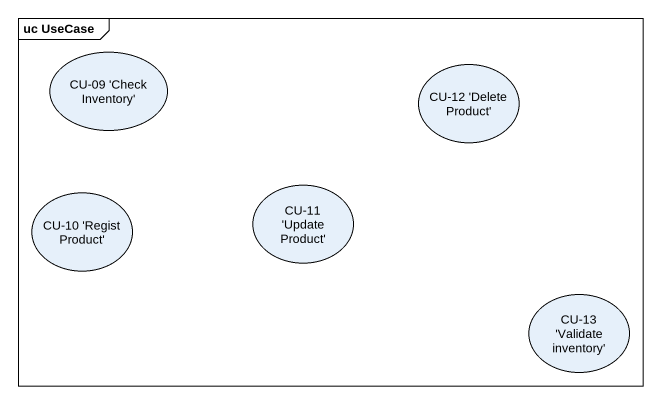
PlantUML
@startuml
mainframe uc UseCase
usecase "CU-09 'Check Inventory'" as CU_09_Check_Inventory
usecase "CU-12 'Delete Product'" as CU_12_Delete_Product
usecase "CU-10 'Regist Product'" as CU_10_Regist_Product
usecase "CU-11 'Update Product'" as CU_11_Update_Product
usecase "CU-13 'Validate inventory'" as CU_13_Validate_inventory
@enduml
